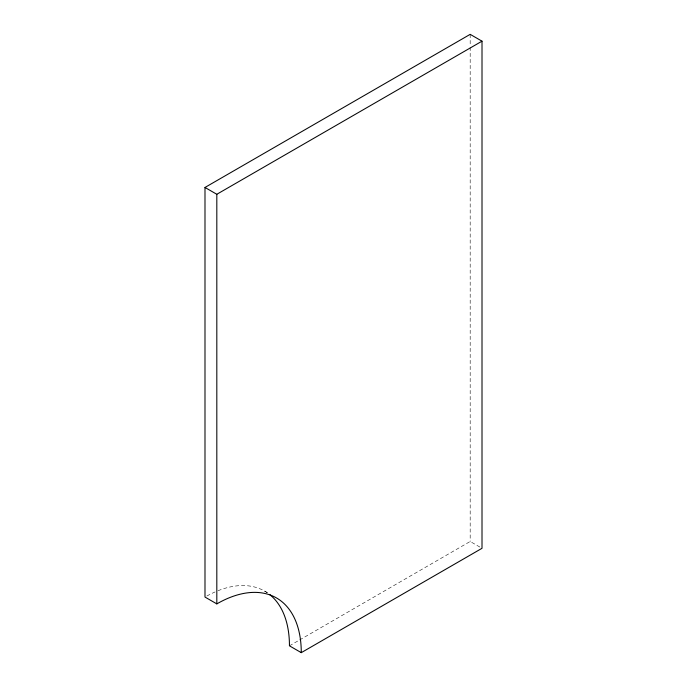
<?xml version="1.0" encoding="UTF-8"?>
<svg xmlns="http://www.w3.org/2000/svg" width="687" height="687" viewBox="0 0 687 687"><rect width="100%" height="100%" fill="white"/><g stroke="black" fill="none" stroke-linecap="round" stroke-linejoin="round"><path stroke-width="0.52" stroke-dasharray="3.44 2.58" d="M289.45 645.823L298.716 640.473M299.644 639.941L470.183 541.476L480.196 547.247M264.71 591.146L267.441 592.718M470.183 34.35L470.183 46.141M470.183 47.214L470.183 541.476M218.002 590.717A119.444 68.958 -60 0 1 267.26 592.744M206.83 596.024A119.444 68.958 -60 0 1 215.1 591.928"/><path stroke-width="1.03" d="M301.275 652.65A119.444 68.958 -60 0 0 216.817 603.89L204.992 597.063L204.992 187.457L470.183 34.35L482.008 41.177L482.008 548.303L301.275 652.65L289.45 645.823A119.444 68.958 -60 0 0 269.69 594.547M204.992 187.457L216.817 194.284L482.008 41.177M216.817 194.284L216.817 603.89"/></g></svg>
